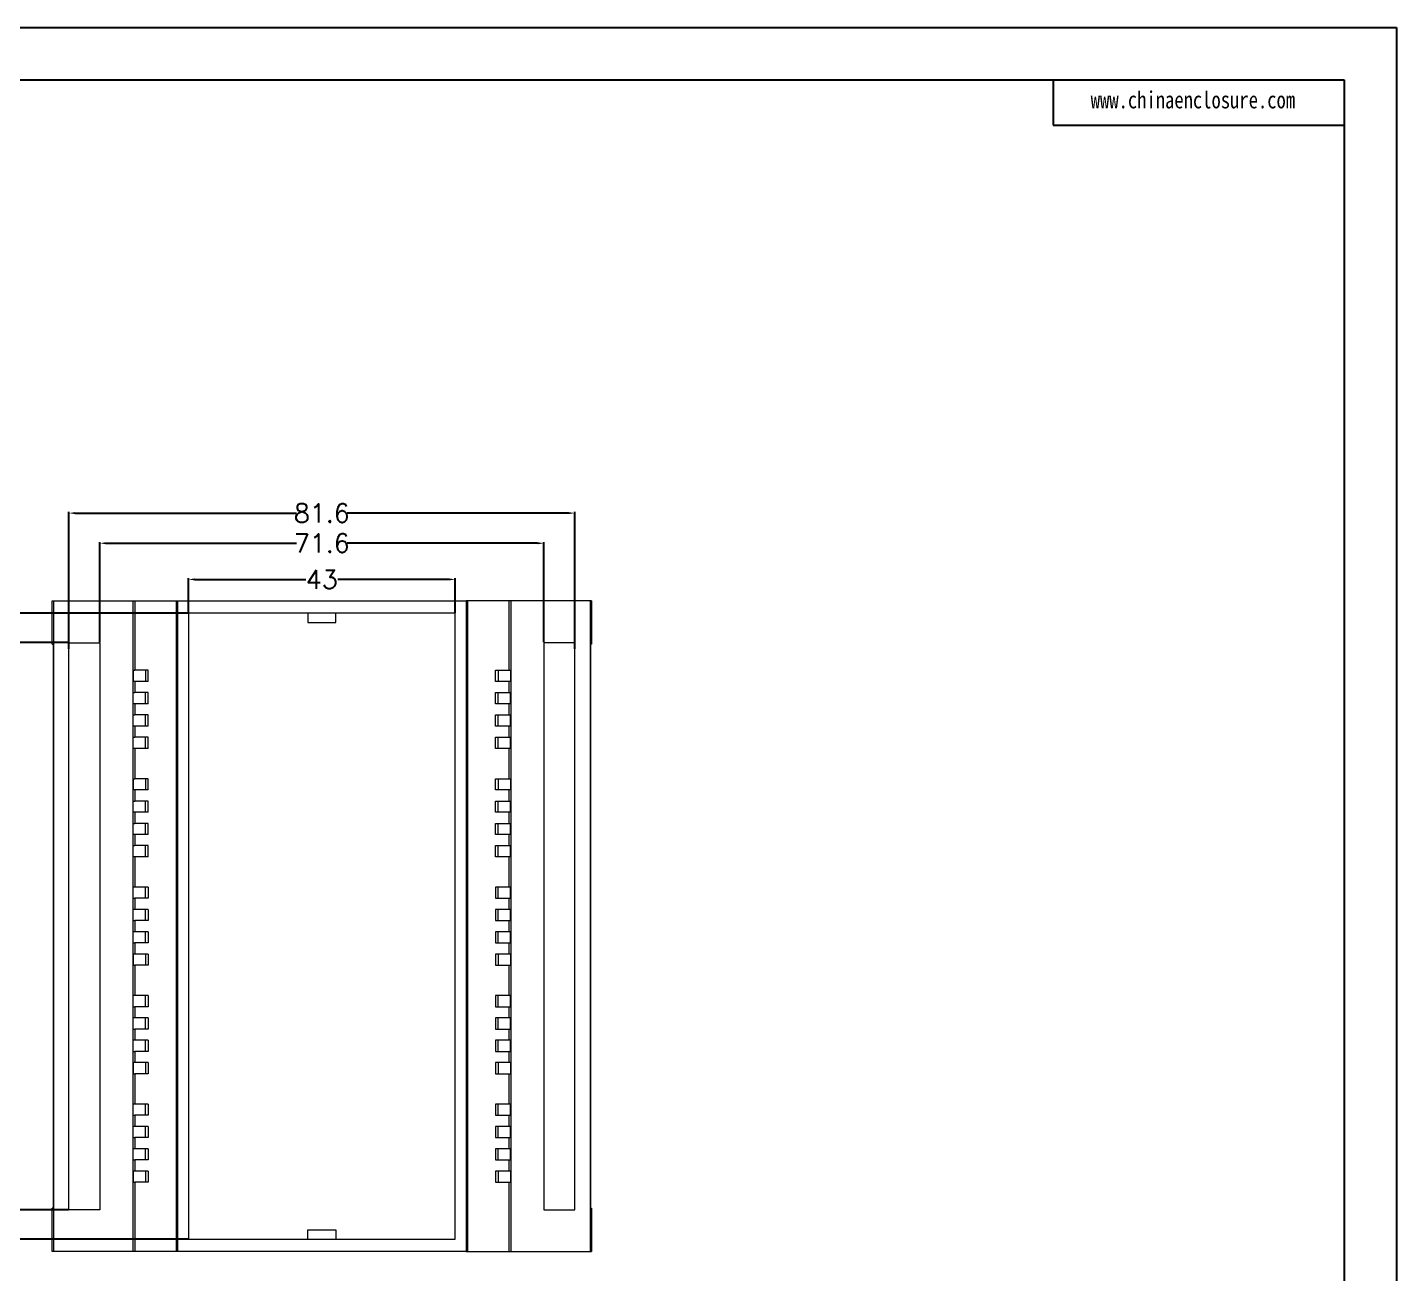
# Model space of a CAD drawing. Header units: inches. Extents: x 2723 to 3980, y 1126 to 1484.
# Drawn here: x 3004.3 to 3225.2, y 1282.7 to 1483.7 of the extents above; entities that cross this region are included whole.
import ezdxf

# ---------------------------------------------------------------- set-up
doc = ezdxf.new("R2010")
doc.units = ezdxf.units.IN
doc.header["$LTSCALE"] = 15
doc.layers.add('文字', color=81, linetype='Continuous')
doc.styles.get("Standard").update_dxf_attribs({"font": 'txt', "bigfont": 'gbcbig.shx'})
doc.styles.add('宋体', font='', dxfattribs={"width": 0.8, "height": 3.5})
doc.styles.get('宋体').set_extended_font_data('SimSun')
doc.dimstyles.new('3', dxfattribs={"dimtxt": 3, "dimasz": 1, "dimexe": 0.18, "dimexo": 0.0625, "dimgap": 0.09, "dimtad": 0, "dimdsep": 46, "dimtxsty": 'Standard', "dimcen": 1, "dimclrd": 3, "dimclre": 3, "dimadec": 0, "dimazin": 2, "dimtfac": 1, "dimtofl": 0, "dimtmove": 0, "dimatfit": 3, "dimfxl": 1, "dimtolj": 1, "dimtzin": 0, "dimarcsym": 0})

# ---------------------------------------------------------------- blocks, each defined once
blk = doc.blocks.new('*D270')
at = {"color": 3, "lineweight": -2}
for p, q in [((3010.95, 1384.47), (2999.36, 1384.47)), ((2999.54, 1383.47), (2999.54, 1342.81)), ((2999.54, 1293.97), (2999.54, 1334.63)), ((3010.95, 1292.97), (2999.36, 1292.97))]:
    blk.add_line(p, q, dxfattribs=at)
at = {"color": 3}
for points in [[(2999.38, 1383.47), (2999.71, 1383.47), (2999.54, 1384.47)], [(2999.38, 1293.97), (2999.71, 1293.97), (2999.54, 1292.97)]]:
    blk.add_solid(points, dxfattribs=at)
at = {"layer": 'Defpoints', "color": 0}
for p in [(2999.54, 1384.47), (3011.01, 1384.47), (3011.01, 1292.97)]:
    blk.add_point(p, dxfattribs=at)
at = {"color": 0, "insert": (2999.54, 1338.72), "char_height": 3, "attachment_point": 5, "rotation": 90}
blk.add_mtext('\\A1;91.5', dxfattribs=at)
blk = doc.blocks.new('*D271')
at = {"color": 3, "lineweight": -2}
for p, q in [((3030.31, 1389.28), (3030.31, 1394.85)), ((3031.31, 1394.67), (3049.22, 1394.67)), ((3072.31, 1394.67), (3054.4, 1394.67)), ((3073.31, 1389.28), (3073.31, 1394.85))]:
    blk.add_line(p, q, dxfattribs=at)
at = {"color": 3}
for points in [[(3031.31, 1394.84), (3031.31, 1394.5), (3030.31, 1394.67)], [(3072.31, 1394.84), (3072.31, 1394.5), (3073.31, 1394.67)]]:
    blk.add_solid(points, dxfattribs=at)
at = {"layer": 'Defpoints', "color": 0}
for p in [(3073.31, 1394.67), (3030.31, 1389.22), (3073.31, 1389.22)]:
    blk.add_point(p, dxfattribs=at)
at = {"color": 0, "insert": (3051.81, 1394.67), "char_height": 3, "attachment_point": 5}
blk.add_mtext('\\A1;43', dxfattribs=at)
blk = doc.blocks.new('*D272')
at = {"color": 3, "lineweight": -2}
for p, q in [((3030.25, 1389.22), (2992.64, 1389.22)), ((2992.82, 1388.22), (2992.82, 1341.56)), ((2992.82, 1289.22), (2992.82, 1335.88)), ((3030.25, 1288.22), (2992.64, 1288.22))]:
    blk.add_line(p, q, dxfattribs=at)
at = {"color": 3}
for points in [[(2992.66, 1388.22), (2992.99, 1388.22), (2992.82, 1389.22)], [(2992.66, 1289.22), (2992.99, 1289.22), (2992.82, 1288.22)]]:
    blk.add_solid(points, dxfattribs=at)
at = {"layer": 'Defpoints', "color": 0}
for p in [(3030.31, 1389.22), (2992.82, 1288.22), (3030.31, 1288.22)]:
    blk.add_point(p, dxfattribs=at)
at = {"color": 0, "insert": (2992.82, 1338.72), "char_height": 3, "attachment_point": 5, "rotation": 90}
blk.add_mtext('\\A1;101', dxfattribs=at)
blk = doc.blocks.new('*D273')
at = {"color": 3, "lineweight": -2}
for p, q in [((3016.01, 1384.53), (3016.01, 1400.69)), ((3087.61, 1384.53), (3087.61, 1400.69)), ((3017.01, 1400.51), (3047.72, 1400.51)), ((3086.61, 1400.51), (3055.9, 1400.51))]:
    blk.add_line(p, q, dxfattribs=at)
at = {"color": 3}
for points in [[(3017.01, 1400.68), (3017.01, 1400.34), (3016.01, 1400.51)], [(3086.61, 1400.68), (3086.61, 1400.34), (3087.61, 1400.51)]]:
    blk.add_solid(points, dxfattribs=at)
at = {"layer": 'Defpoints', "color": 0}
for p in [(3016.01, 1400.51), (3016.01, 1384.47), (3087.61, 1384.47)]:
    blk.add_point(p, dxfattribs=at)
at = {"color": 0, "insert": (3051.81, 1400.51), "char_height": 3, "attachment_point": 5}
blk.add_mtext('\\A1;71.6', dxfattribs=at)
blk = doc.blocks.new('*D274')
at = {"color": 3, "lineweight": -2}
for p, q in [((3011.01, 1383.46), (3011.01, 1405.55)), ((3012.01, 1405.37), (3047.72, 1405.37)), ((3091.61, 1405.37), (3055.9, 1405.37)), ((3092.61, 1383.46), (3092.61, 1405.55))]:
    blk.add_line(p, q, dxfattribs=at)
at = {"color": 3}
for points in [[(3012.01, 1405.54), (3012.01, 1405.2), (3011.01, 1405.37)], [(3091.61, 1405.54), (3091.61, 1405.2), (3092.61, 1405.37)]]:
    blk.add_solid(points, dxfattribs=at)
at = {"layer": 'Defpoints', "color": 0}
for p in [(3092.61, 1405.37), (3011.01, 1383.4), (3092.61, 1383.4)]:
    blk.add_point(p, dxfattribs=at)
at = {"color": 0, "insert": (3051.81, 1405.37), "char_height": 3, "attachment_point": 5}
blk.add_mtext('\\A1;81.6', dxfattribs=at)

msp = doc.modelspace()

# ---------------------------------------------------------------- linework, layer by layer
for p, q in [((2723.194, 1483.739), (3225.226, 1483.739)), ((3225.226, 1483.739), (3225.226, 1128.767)), ((2736.185, 1475.288), (3216.775, 1475.288)), ((3169.821, 1475.288), (3169.821, 1467.951)), ((3216.775, 1475.288), (3216.775, 1137.219)), ((3169.821, 1467.951), (3216.775, 1467.951))]:
    msp.add_line(p, q)
at = {"color": 7, "linetype": 'Continuous', "lineweight": 15}
for p, q in [((3008.312, 1384.217), (3008.312, 1391.217)), ((3008.312, 1391.217), (3008.512, 1391.217)), ((3008.512, 1391.217), (3008.512, 1286.217)), ((3008.512, 1391.217), (3021.312, 1391.217)), ((3021.312, 1391.217), (3021.312, 1286.217)), ((3021.312, 1391.217), (3021.662, 1391.217)), ((3021.662, 1391.217), (3021.662, 1380.017)), ((3021.662, 1391.217), (3028.312, 1391.217)), ((3028.312, 1391.217), (3028.312, 1286.217)), ((3028.312, 1391.217), (3028.512, 1391.217)), ((3028.512, 1391.217), (3028.512, 1286.217)), ((3028.512, 1391.217), (3075.112, 1391.217)), ((3075.112, 1391.217), (3075.112, 1286.217)), ((3075.312, 1391.217), (3075.112, 1391.217)), ((3075.312, 1391.217), (3075.312, 1286.217)), ((3081.962, 1391.217), (3075.312, 1391.217)), ((3081.962, 1391.217), (3081.962, 1380.017)), ((3082.312, 1391.217), (3081.962, 1391.217)), ((3082.312, 1391.217), (3082.312, 1286.217)), ((3095.112, 1391.217), (3082.312, 1391.217)), ((3095.112, 1391.217), (3095.112, 1286.217)), ((3095.312, 1391.217), (3095.112, 1391.217)), ((3095.312, 1391.217), (3095.312, 1384.217)), ((3030.312, 1389.217), (3030.312, 1288.217)), ((3073.312, 1389.217), (3030.312, 1389.217)), ((3049.562, 1389.217), (3049.562, 1387.717)), ((3049.562, 1387.717), (3054.062, 1387.717)), ((3054.062, 1387.717), (3054.062, 1389.217)), ((3073.312, 1288.217), (3073.312, 1389.217)), ((3008.312, 1384.217), (3008.449, 1384.217)), ((3008.449, 1384.217), (3008.449, 1293.217)), ((3011.012, 1384.467), (3016.012, 1384.467)), ((3011.012, 1292.967), (3011.012, 1384.467)), ((3016.012, 1384.467), (3016.012, 1292.967)), ((3092.612, 1384.467), (3087.612, 1384.467)), ((3087.612, 1384.467), (3087.612, 1292.967)), ((3092.612, 1292.967), (3092.612, 1384.467)), ((3095.175, 1384.217), (3095.175, 1293.217)), ((3095.312, 1384.217), (3095.175, 1384.217)), ((3021.386, 1380.017), (3021.662, 1380.017)), ((3021.386, 1380.017), (3021.386, 1378.217)), ((3023.812, 1380.017), (3021.662, 1380.017)), ((3023.386, 1380.017), (3023.386, 1378.217)), ((3023.812, 1378.217), (3023.812, 1380.017)), ((3079.812, 1380.017), (3081.962, 1380.017)), ((3079.812, 1378.217), (3079.812, 1380.017)), ((3080.238, 1380.017), (3080.238, 1378.217)), ((3081.962, 1380.017), (3082.238, 1380.017)), ((3082.238, 1380.017), (3082.238, 1378.217)), ((3021.662, 1378.217), (3021.386, 1378.217)), ((3021.386, 1376.417), (3021.662, 1376.417)), ((3021.386, 1374.617), (3021.386, 1376.417)), ((3021.662, 1378.217), (3021.662, 1376.417)), ((3023.812, 1378.217), (3021.662, 1378.217)), ((3023.812, 1376.417), (3021.662, 1376.417)), ((3023.386, 1374.617), (3023.386, 1376.417)), ((3023.812, 1374.617), (3023.812, 1376.417)), ((3081.962, 1378.217), (3079.812, 1378.217)), ((3079.812, 1374.617), (3079.812, 1376.417)), ((3079.812, 1376.417), (3081.962, 1376.417)), ((3080.238, 1374.617), (3080.238, 1376.417)), ((3081.962, 1378.217), (3081.962, 1376.417)), ((3082.238, 1378.217), (3081.962, 1378.217)), ((3081.962, 1376.417), (3082.238, 1376.417)), ((3082.238, 1374.617), (3082.238, 1376.417)), ((3021.662, 1374.617), (3021.386, 1374.617)), ((3021.662, 1374.617), (3021.662, 1372.817)), ((3023.812, 1374.617), (3021.662, 1374.617)), ((3081.962, 1374.617), (3079.812, 1374.617)), ((3081.962, 1374.617), (3081.962, 1372.817)), ((3082.238, 1374.617), (3081.962, 1374.617)), ((3021.386, 1372.817), (3021.662, 1372.817)), ((3021.386, 1371.017), (3021.386, 1372.817)), ((3023.812, 1372.817), (3021.662, 1372.817)), ((3023.386, 1371.017), (3023.386, 1372.817)), ((3023.812, 1371.017), (3023.812, 1372.817)), ((3079.812, 1372.817), (3081.962, 1372.817)), ((3079.812, 1371.017), (3079.812, 1372.817)), ((3080.238, 1371.017), (3080.238, 1372.817)), ((3081.962, 1372.817), (3082.238, 1372.817)), ((3082.238, 1371.017), (3082.238, 1372.817)), ((3021.662, 1371.017), (3021.386, 1371.017)), ((3021.662, 1371.017), (3021.662, 1369.217)), ((3023.812, 1371.017), (3021.662, 1371.017)), ((3081.962, 1371.017), (3079.812, 1371.017)), ((3082.238, 1371.017), (3081.962, 1371.017)), ((3081.962, 1371.017), (3081.962, 1369.217)), ((3021.386, 1369.217), (3021.662, 1369.217)), ((3021.386, 1367.417), (3021.386, 1369.217)), ((3023.812, 1369.217), (3021.662, 1369.217)), ((3023.386, 1367.417), (3023.386, 1369.217)), ((3023.812, 1367.417), (3023.812, 1369.217)), ((3079.812, 1369.217), (3081.962, 1369.217)), ((3079.812, 1367.417), (3079.812, 1369.217)), ((3080.238, 1367.417), (3080.238, 1369.217)), ((3081.962, 1369.217), (3082.238, 1369.217)), ((3082.238, 1367.417), (3082.238, 1369.217)), ((3021.662, 1367.417), (3021.386, 1367.417)), ((3021.662, 1367.417), (3021.662, 1362.517)), ((3023.812, 1367.417), (3021.662, 1367.417)), ((3081.962, 1367.417), (3079.812, 1367.417)), ((3081.962, 1367.417), (3081.962, 1362.517)), ((3082.238, 1367.417), (3081.962, 1367.417)), ((3021.386, 1362.517), (3021.662, 1362.517)), ((3021.386, 1362.517), (3021.386, 1360.717)), ((3023.812, 1362.517), (3021.662, 1362.517)), ((3023.386, 1362.517), (3023.386, 1360.717)), ((3023.812, 1360.717), (3023.812, 1362.517)), ((3079.812, 1362.517), (3081.962, 1362.517)), ((3079.812, 1360.717), (3079.812, 1362.517)), ((3080.238, 1362.517), (3080.238, 1360.717)), ((3081.962, 1362.517), (3082.238, 1362.517)), ((3082.238, 1362.517), (3082.238, 1360.717)), ((3021.662, 1360.717), (3021.386, 1360.717)), ((3021.386, 1358.917), (3021.662, 1358.917)), ((3021.386, 1357.117), (3021.386, 1358.917)), ((3021.662, 1360.717), (3021.662, 1358.917)), ((3023.812, 1360.717), (3021.662, 1360.717)), ((3023.812, 1358.917), (3021.662, 1358.917)), ((3023.386, 1357.117), (3023.386, 1358.917)), ((3023.812, 1357.117), (3023.812, 1358.917)), ((3081.962, 1360.717), (3079.812, 1360.717)), ((3079.812, 1358.917), (3081.962, 1358.917)), ((3079.812, 1357.117), (3079.812, 1358.917)), ((3080.238, 1357.117), (3080.238, 1358.917)), ((3081.962, 1360.717), (3081.962, 1358.917)), ((3082.238, 1360.717), (3081.962, 1360.717)), ((3081.962, 1358.917), (3082.238, 1358.917)), ((3082.238, 1357.117), (3082.238, 1358.917)), ((3021.662, 1357.117), (3021.386, 1357.117)), ((3021.662, 1357.117), (3021.662, 1355.317)), ((3023.812, 1357.117), (3021.662, 1357.117)), ((3081.962, 1357.117), (3079.812, 1357.117)), ((3081.962, 1357.117), (3081.962, 1355.317)), ((3082.238, 1357.117), (3081.962, 1357.117)), ((3021.386, 1355.317), (3021.662, 1355.317)), ((3021.386, 1353.517), (3021.386, 1355.317)), ((3023.812, 1355.317), (3021.662, 1355.317)), ((3023.386, 1353.517), (3023.386, 1355.317)), ((3023.812, 1353.517), (3023.812, 1355.317)), ((3079.812, 1353.517), (3079.812, 1355.317)), ((3079.812, 1355.317), (3081.962, 1355.317)), ((3080.238, 1353.517), (3080.238, 1355.317)), ((3081.962, 1355.317), (3082.238, 1355.317)), ((3082.238, 1353.517), (3082.238, 1355.317)), ((3021.662, 1353.517), (3021.386, 1353.517)), ((3021.662, 1353.517), (3021.662, 1351.717)), ((3023.812, 1353.517), (3021.662, 1353.517)), ((3081.962, 1353.517), (3079.812, 1353.517)), ((3081.962, 1353.517), (3081.962, 1351.717)), ((3082.238, 1353.517), (3081.962, 1353.517)), ((3021.386, 1351.717), (3021.662, 1351.717)), ((3021.386, 1349.917), (3021.386, 1351.717)), ((3021.662, 1349.917), (3021.386, 1349.917)), ((3023.812, 1351.717), (3021.662, 1351.717)), ((3021.662, 1349.917), (3021.662, 1345.017)), ((3023.812, 1349.917), (3021.662, 1349.917)), ((3023.386, 1349.917), (3023.386, 1351.717)), ((3023.812, 1349.917), (3023.812, 1351.717)), ((3079.812, 1349.917), (3079.812, 1351.717)), ((3079.812, 1351.717), (3081.962, 1351.717)), ((3081.962, 1349.917), (3079.812, 1349.917)), ((3080.238, 1349.917), (3080.238, 1351.717)), ((3081.962, 1351.717), (3082.238, 1351.717)), ((3081.962, 1349.917), (3081.962, 1345.017)), ((3082.238, 1349.917), (3081.962, 1349.917)), ((3082.238, 1349.917), (3082.238, 1351.717)), ((3021.662, 1345.017), (3021.386, 1345.017)), ((3021.386, 1343.217), (3021.386, 1345.017)), ((3021.386, 1343.217), (3021.662, 1343.217)), ((3023.812, 1345.017), (3021.662, 1345.017)), ((3021.662, 1343.217), (3021.662, 1341.417)), ((3023.812, 1343.217), (3021.662, 1343.217)), ((3023.386, 1343.217), (3023.386, 1345.017)), ((3023.812, 1345.017), (3023.812, 1343.217)), ((3081.962, 1345.017), (3079.812, 1345.017)), ((3079.812, 1345.017), (3079.812, 1343.217)), ((3079.812, 1343.217), (3081.962, 1343.217)), ((3080.238, 1343.217), (3080.238, 1345.017)), ((3082.238, 1345.017), (3081.962, 1345.017)), ((3081.962, 1343.217), (3081.962, 1341.417)), ((3081.962, 1343.217), (3082.238, 1343.217)), ((3082.238, 1343.217), (3082.238, 1345.017)), ((3021.662, 1341.417), (3021.386, 1341.417)), ((3021.386, 1339.617), (3021.386, 1341.417)), ((3023.812, 1341.417), (3021.662, 1341.417)), ((3023.386, 1339.617), (3023.386, 1341.417)), ((3023.812, 1341.417), (3023.812, 1339.617)), ((3081.962, 1341.417), (3079.812, 1341.417)), ((3079.812, 1341.417), (3079.812, 1339.617)), ((3080.238, 1339.617), (3080.238, 1341.417)), ((3082.238, 1341.417), (3081.962, 1341.417)), ((3082.238, 1339.617), (3082.238, 1341.417)), ((3021.386, 1339.617), (3021.662, 1339.617)), ((3021.662, 1339.617), (3021.662, 1337.817)), ((3023.812, 1339.617), (3021.662, 1339.617)), ((3079.812, 1339.617), (3081.962, 1339.617)), ((3081.962, 1339.617), (3081.962, 1337.817)), ((3081.962, 1339.617), (3082.238, 1339.617)), ((3021.662, 1337.817), (3021.386, 1337.817)), ((3021.386, 1336.017), (3021.386, 1337.817)), ((3023.812, 1337.817), (3021.662, 1337.817)), ((3023.386, 1336.017), (3023.386, 1337.817)), ((3023.812, 1337.817), (3023.812, 1336.017)), ((3081.962, 1337.817), (3079.812, 1337.817)), ((3079.812, 1337.817), (3079.812, 1336.017)), ((3080.238, 1336.017), (3080.238, 1337.817)), ((3082.238, 1337.817), (3081.962, 1337.817)), ((3082.238, 1336.017), (3082.238, 1337.817)), ((3021.386, 1336.017), (3021.662, 1336.017)), ((3021.662, 1336.017), (3021.662, 1334.217)), ((3023.812, 1336.017), (3021.662, 1336.017)), ((3079.812, 1336.017), (3081.962, 1336.017)), ((3081.962, 1336.017), (3081.962, 1334.217)), ((3081.962, 1336.017), (3082.238, 1336.017)), ((3021.662, 1334.217), (3021.386, 1334.217)), ((3021.386, 1334.217), (3021.386, 1332.417)), ((3021.386, 1332.417), (3021.662, 1332.417)), ((3023.812, 1334.217), (3021.662, 1334.217)), ((3021.662, 1332.417), (3021.662, 1327.517)), ((3023.812, 1332.417), (3021.662, 1332.417)), ((3023.386, 1334.217), (3023.386, 1332.417)), ((3023.812, 1334.217), (3023.812, 1332.417)), ((3081.962, 1334.217), (3079.812, 1334.217)), ((3079.812, 1334.217), (3079.812, 1332.417)), ((3079.812, 1332.417), (3081.962, 1332.417)), ((3080.238, 1334.217), (3080.238, 1332.417)), ((3082.238, 1334.217), (3081.962, 1334.217)), ((3081.962, 1332.417), (3081.962, 1327.517)), ((3081.962, 1332.417), (3082.238, 1332.417)), ((3082.238, 1334.217), (3082.238, 1332.417)), ((3021.662, 1327.517), (3021.386, 1327.517)), ((3021.386, 1325.717), (3021.386, 1327.517)), ((3021.386, 1325.717), (3021.662, 1325.717)), ((3023.812, 1327.517), (3021.662, 1327.517)), ((3021.662, 1325.717), (3021.662, 1323.917)), ((3023.812, 1325.717), (3021.662, 1325.717)), ((3023.386, 1325.717), (3023.386, 1327.517)), ((3023.812, 1327.517), (3023.812, 1325.717)), ((3079.812, 1327.517), (3079.812, 1325.717)), ((3081.962, 1327.517), (3079.812, 1327.517)), ((3079.812, 1325.717), (3081.962, 1325.717)), ((3080.238, 1325.717), (3080.238, 1327.517)), ((3082.238, 1327.517), (3081.962, 1327.517)), ((3081.962, 1325.717), (3081.962, 1323.917)), ((3081.962, 1325.717), (3082.238, 1325.717)), ((3082.238, 1325.717), (3082.238, 1327.517)), ((3021.662, 1323.917), (3021.386, 1323.917)), ((3021.386, 1322.117), (3021.386, 1323.917)), ((3023.812, 1323.917), (3021.662, 1323.917)), ((3023.386, 1322.117), (3023.386, 1323.917)), ((3023.812, 1323.917), (3023.812, 1322.117)), ((3081.962, 1323.917), (3079.812, 1323.917)), ((3079.812, 1323.917), (3079.812, 1322.117)), ((3080.238, 1322.117), (3080.238, 1323.917)), ((3082.238, 1323.917), (3081.962, 1323.917)), ((3082.238, 1322.117), (3082.238, 1323.917)), ((3021.386, 1322.117), (3021.662, 1322.117)), ((3021.662, 1322.117), (3021.662, 1320.317)), ((3023.812, 1322.117), (3021.662, 1322.117)), ((3079.812, 1322.117), (3081.962, 1322.117)), ((3081.962, 1322.117), (3081.962, 1320.317)), ((3081.962, 1322.117), (3082.238, 1322.117)), ((3021.662, 1320.317), (3021.386, 1320.317)), ((3021.386, 1318.517), (3021.386, 1320.317)), ((3023.812, 1320.317), (3021.662, 1320.317)), ((3023.386, 1318.517), (3023.386, 1320.317)), ((3023.812, 1320.317), (3023.812, 1318.517)), ((3081.962, 1320.317), (3079.812, 1320.317)), ((3079.812, 1320.317), (3079.812, 1318.517)), ((3080.238, 1318.517), (3080.238, 1320.317)), ((3082.238, 1320.317), (3081.962, 1320.317)), ((3082.238, 1318.517), (3082.238, 1320.317)), ((3021.386, 1318.517), (3021.662, 1318.517)), ((3021.662, 1316.717), (3021.386, 1316.717)), ((3021.386, 1316.717), (3021.386, 1314.917)), ((3021.662, 1318.517), (3021.662, 1316.717)), ((3023.812, 1318.517), (3021.662, 1318.517)), ((3023.812, 1316.717), (3021.662, 1316.717)), ((3023.386, 1316.717), (3023.386, 1314.917)), ((3023.812, 1316.717), (3023.812, 1314.917)), ((3079.812, 1318.517), (3081.962, 1318.517)), ((3081.962, 1316.717), (3079.812, 1316.717)), ((3079.812, 1316.717), (3079.812, 1314.917)), ((3080.238, 1316.717), (3080.238, 1314.917)), ((3081.962, 1318.517), (3081.962, 1316.717)), ((3081.962, 1318.517), (3082.238, 1318.517)), ((3082.238, 1316.717), (3081.962, 1316.717)), ((3082.238, 1316.717), (3082.238, 1314.917)), ((3021.386, 1314.917), (3021.662, 1314.917)), ((3021.662, 1314.917), (3021.662, 1310.017)), ((3023.812, 1314.917), (3021.662, 1314.917)), ((3079.812, 1314.917), (3081.962, 1314.917)), ((3081.962, 1314.917), (3081.962, 1310.017)), ((3081.962, 1314.917), (3082.238, 1314.917)), ((3021.662, 1310.017), (3021.386, 1310.017)), ((3021.386, 1308.217), (3021.386, 1310.017)), ((3021.386, 1308.217), (3021.662, 1308.217)), ((3023.812, 1310.017), (3021.662, 1310.017)), ((3021.662, 1308.217), (3021.662, 1306.417)), ((3023.812, 1308.217), (3021.662, 1308.217)), ((3023.386, 1308.217), (3023.386, 1310.017)), ((3023.812, 1310.017), (3023.812, 1308.217)), ((3079.812, 1310.017), (3079.812, 1308.217)), ((3081.962, 1310.017), (3079.812, 1310.017)), ((3079.812, 1308.217), (3081.962, 1308.217)), ((3080.238, 1308.217), (3080.238, 1310.017)), ((3082.238, 1310.017), (3081.962, 1310.017)), ((3081.962, 1308.217), (3081.962, 1306.417)), ((3081.962, 1308.217), (3082.238, 1308.217)), ((3082.238, 1308.217), (3082.238, 1310.017)), ((3021.662, 1306.417), (3021.386, 1306.417)), ((3021.386, 1304.617), (3021.386, 1306.417)), ((3023.812, 1306.417), (3021.662, 1306.417)), ((3023.386, 1304.617), (3023.386, 1306.417)), ((3023.812, 1306.417), (3023.812, 1304.617)), ((3079.812, 1306.417), (3079.812, 1304.617)), ((3081.962, 1306.417), (3079.812, 1306.417)), ((3080.238, 1304.617), (3080.238, 1306.417)), ((3082.238, 1306.417), (3081.962, 1306.417)), ((3082.238, 1304.617), (3082.238, 1306.417)), ((3021.386, 1304.617), (3021.662, 1304.617)), ((3021.662, 1304.617), (3021.662, 1302.817)), ((3023.812, 1304.617), (3021.662, 1304.617)), ((3079.812, 1304.617), (3081.962, 1304.617)), ((3081.962, 1304.617), (3081.962, 1302.817)), ((3081.962, 1304.617), (3082.238, 1304.617)), ((3021.662, 1302.817), (3021.386, 1302.817)), ((3021.386, 1301.017), (3021.386, 1302.817)), ((3023.812, 1302.817), (3021.662, 1302.817)), ((3023.386, 1301.017), (3023.386, 1302.817)), ((3023.812, 1302.817), (3023.812, 1301.017)), ((3081.962, 1302.817), (3079.812, 1302.817)), ((3079.812, 1302.817), (3079.812, 1301.017)), ((3080.238, 1301.017), (3080.238, 1302.817)), ((3082.238, 1302.817), (3081.962, 1302.817)), ((3082.238, 1301.017), (3082.238, 1302.817)), ((3021.386, 1301.017), (3021.662, 1301.017)), ((3021.662, 1299.217), (3021.386, 1299.217)), ((3021.386, 1299.217), (3021.386, 1297.417)), ((3021.662, 1301.017), (3021.662, 1299.217)), ((3023.812, 1301.017), (3021.662, 1301.017)), ((3023.812, 1299.217), (3021.662, 1299.217)), ((3023.386, 1299.217), (3023.386, 1297.417)), ((3023.812, 1299.217), (3023.812, 1297.417)), ((3079.812, 1301.017), (3081.962, 1301.017)), ((3081.962, 1299.217), (3079.812, 1299.217)), ((3079.812, 1299.217), (3079.812, 1297.417)), ((3080.238, 1299.217), (3080.238, 1297.417)), ((3081.962, 1301.017), (3081.962, 1299.217)), ((3081.962, 1301.017), (3082.238, 1301.017)), ((3082.238, 1299.217), (3081.962, 1299.217)), ((3082.238, 1299.217), (3082.238, 1297.417)), ((3021.386, 1297.417), (3021.662, 1297.417)), ((3021.662, 1297.417), (3021.662, 1286.217)), ((3023.812, 1297.417), (3021.662, 1297.417)), ((3079.812, 1297.417), (3081.962, 1297.417)), ((3081.962, 1297.417), (3081.962, 1286.217)), ((3081.962, 1297.417), (3082.238, 1297.417)), ((3008.312, 1286.217), (3008.312, 1293.217)), ((3008.449, 1293.217), (3008.312, 1293.217)), ((3016.012, 1292.967), (3011.012, 1292.967)), ((3087.612, 1292.967), (3092.612, 1292.967)), ((3095.175, 1293.217), (3095.312, 1293.217)), ((3095.312, 1293.217), (3095.312, 1286.217)), ((3030.312, 1288.217), (3073.312, 1288.217)), ((3049.562, 1289.717), (3054.062, 1289.717)), ((3049.562, 1288.217), (3049.562, 1289.717)), ((3054.062, 1289.717), (3054.062, 1288.217)), ((3008.512, 1286.217), (3008.312, 1286.217)), ((3021.312, 1286.217), (3008.512, 1286.217)), ((3021.662, 1286.217), (3021.312, 1286.217)), ((3028.312, 1286.217), (3021.662, 1286.217)), ((3028.512, 1286.217), (3028.312, 1286.217)), ((3075.112, 1286.217), (3028.512, 1286.217)), ((3075.112, 1286.217), (3075.312, 1286.217)), ((3075.312, 1286.217), (3081.962, 1286.217)), ((3081.962, 1286.217), (3082.312, 1286.217)), ((3082.312, 1286.217), (3095.112, 1286.217)), ((3095.112, 1286.217), (3095.312, 1286.217))]:
    msp.add_line(p, q, dxfattribs=at)

# ---------------------------------------------------------------- texts
at = {"layer": '文字', "color": 0, "insert": (3175.87, 1473.429), "char_height": 2.75463, "width": 48.39629, "attachment_point": 1, "style": '宋体'}
msp.add_mtext('www.chinaenclosure.com', dxfattribs=at)

# ---------------------------------------------------------------- dimensions: what is measured, and where the dimension line sits
for base, p1, p2, picture, middle in [((3092.612, 1405.372), (3011.012, 1383.399), (3092.612, 1383.399), '*D274', (3051.812, 1405.372)), ((3016.012, 1400.508), (3087.612, 1384.467), (3016.012, 1384.467), '*D273', (3051.812, 1400.508)), ((3073.312, 1394.669), (3030.312, 1389.217), (3073.312, 1389.217), '*D271', (3051.812, 1394.669))]:
    dim = msp.add_linear_dim(base=base, p1=p1, p2=p2, dimstyle='3')
    dim.commit()
    dim.dimension.update_dxf_attribs({"geometry": picture, "text_midpoint": middle})
for base, p1, p2, picture, middle in [((2992.824, 1288.217), (3030.312, 1389.217), (3030.312, 1288.217), '*D272', (2992.824, 1338.717)), ((2999.542, 1384.467), (3011.012, 1292.967), (3011.012, 1384.467), '*D270', (2999.542, 1338.717))]:
    dim = msp.add_linear_dim(base=base, p1=p1, p2=p2, angle=90, dimstyle='3')
    dim.commit()
    dim.dimension.update_dxf_attribs({"geometry": picture, "text_midpoint": middle})

doc.saveas('drawing.dxf')
